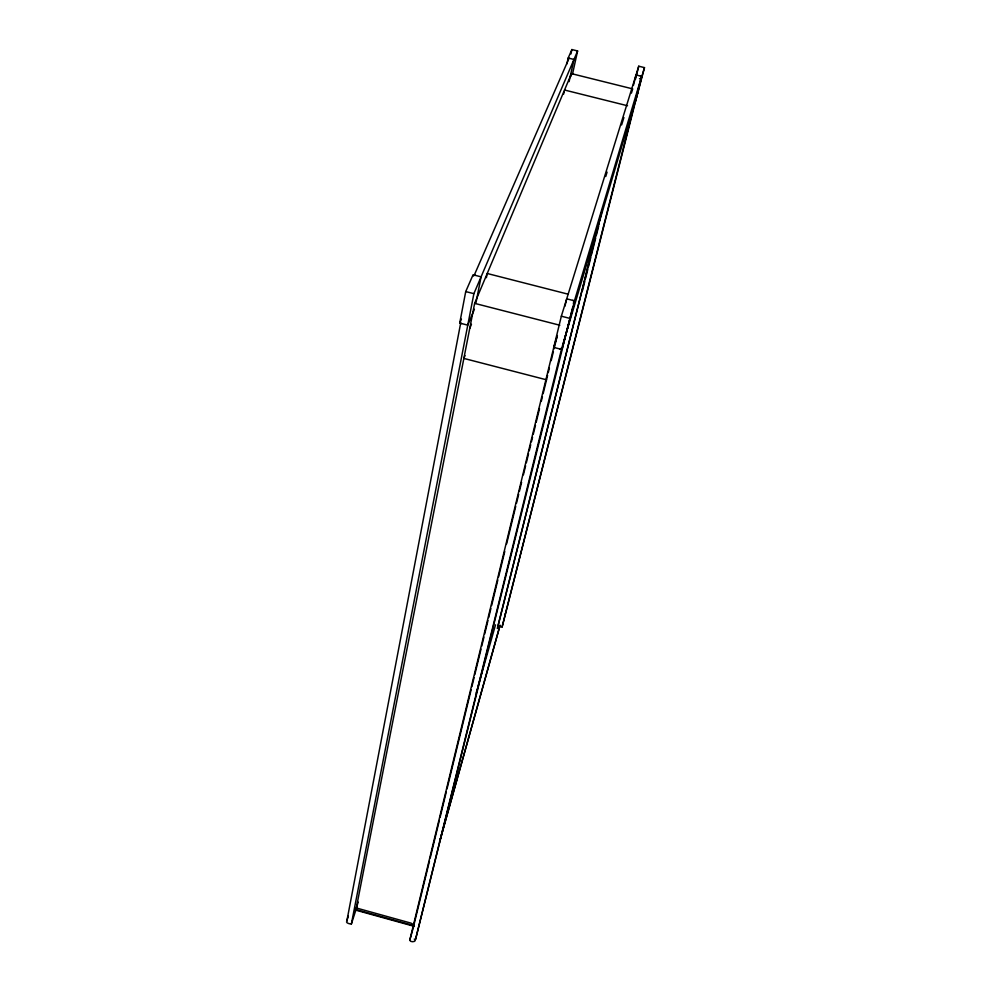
<?xml version="1.0" encoding="UTF-8"?>
<svg xmlns="http://www.w3.org/2000/svg" width="991" height="991" viewBox="0 0 991 991"><rect width="100%" height="100%" fill="white"/><g stroke="black" fill="none" stroke-linecap="round" stroke-linejoin="round"><path stroke-width="1.49" d="M573.442 304.212L640.843 79.02L639.48 78.685M474.416 309.254L467.764 325.147L459.737 323.078L465.72 291.577L473.079 274.78L481.081 276.836L475.841 303.481M640.843 79.02L502.103 626.993L499.402 626.275M460.431 324.354L346.974 920.342L348.349 916.13M347.37 920.973C344.472 922.584 349.885 924.182 351.384 923.984L473.884 293.67L577.604 50.962L571.894 49.55L568.177 58.023L566.902 63.932M631.416 93.104L632.716 88.893L571.435 73.631L474.639 303.357L355.98 909.627L413.755 925.631M486.395 277.678L486.953 274.879M570.94 53.935L571.894 49.55M563.631 94.12L564.226 91.395M569.107 81.634L573.975 59.46L568.177 58.023M570.779 76.604L571.435 73.631M572.451 74.362L577.604 50.962M414.733 939.703C416.926 941.723 410.398 942.701 409.754 940.273L561.34 316.203L638.749 66.199L644.484 67.623L635.541 101.379M414.114 924.132L429.462 861.018M430.193 858.008L439.335 820.437M440.066 817.439L446.284 791.883M447.015 788.886L471.134 689.699M471.865 686.689L474.057 677.683M474.788 674.673L481.007 649.13M481.737 646.12L483.93 637.102M484.661 634.091L487.956 620.577M488.687 617.566L490.879 608.548M491.61 605.551L497.829 579.995M498.56 576.997L504.766 551.442M506.599 543.935L515.729 506.364M516.46 503.354L518.665 494.336M519.395 491.338L521.588 482.32M523.409 474.8L525.602 465.795M526.332 462.785L528.525 453.767M529.256 450.756L530.718 444.748M531.449 441.751L532.551 437.242M533.282 434.231L535.474 425.213M536.205 422.216L539.5 408.688M541.321 401.169L542.424 396.66M543.155 393.662L547.589 375.378M548.271 372.616L549.386 368.008M551.182 360.637L553.387 351.582M554.056 348.832L557.276 335.565M564.932 306.182L566.716 298.836L574.755 300.905L561.835 349.476L553.758 347.395L557.388 335.577M414.25 939.096L415.526 939.456L561.959 347.383M561.835 349.476L574.755 300.905M572.736 307.086L415.551 939.418M497.309 628.542L601.289 213.288M498.052 625.916L602.392 209.336M633.472 85.238L636.049 74.944L641.871 76.394L644.484 67.623M582.51 290.549L584.764 281.543M585.52 278.545L587.774 269.54M588.53 266.542L590.785 257.536M591.54 254.526L595.678 238.026M596.433 235.016L598.688 226.01M635.466 79.292L638.749 66.199M641.871 76.394L502.103 626.993M439.682 841.458L499.848 626.015M439.521 842.102L500.108 625.16M567.905 60.885L474.132 275.461M409.754 940.273L413.879 925.569M476.163 693.13L477.427 688.671M478.269 685.71L495.512 624.863M562.393 345.946L637.597 93.241M605.724 176.534L607.087 172.112M621.63 124.916L623.896 117.545M358.209 902.107L356.302 907.979L410.98 923.129L413.507 924.64M351.384 923.984L357.243 905.724M465.014 355.583L463.862 358.42L546.524 379.813M469.734 328.417L471.468 324.255M459.737 323.078L461.434 319.114M640.768 78.128L641.264 77.001L640.496 76.059M505.001 615.25L504.952 614.16M569.577 58.37L568.475 58.791L568.351 60.017M564.536 90.02L627.526 105.752M487.225 273.491L567.781 294.104M465.72 291.577L473.884 293.67M561.34 316.203L569.552 318.309M474.639 303.357L559.791 325.234M354.939 909.911L414.387 926.387M561.377 347.903A1.685 0.867 13.6 0 1 561.389 348.844A1.685 0.867 13.6 0 1 559.828 348.993M573.665 302.75A1.672 1.474 16.2 0 1 573.331 303.023M572.798 300.36A1.672 1.474 16.2 0 1 573.987 301.747M461.707 323.611A1.672 0.867 11.3 0 1 460.505 322.546M473.388 275.994A1.672 1.474 26.4 0 1 475.073 275.25"/></g></svg>
